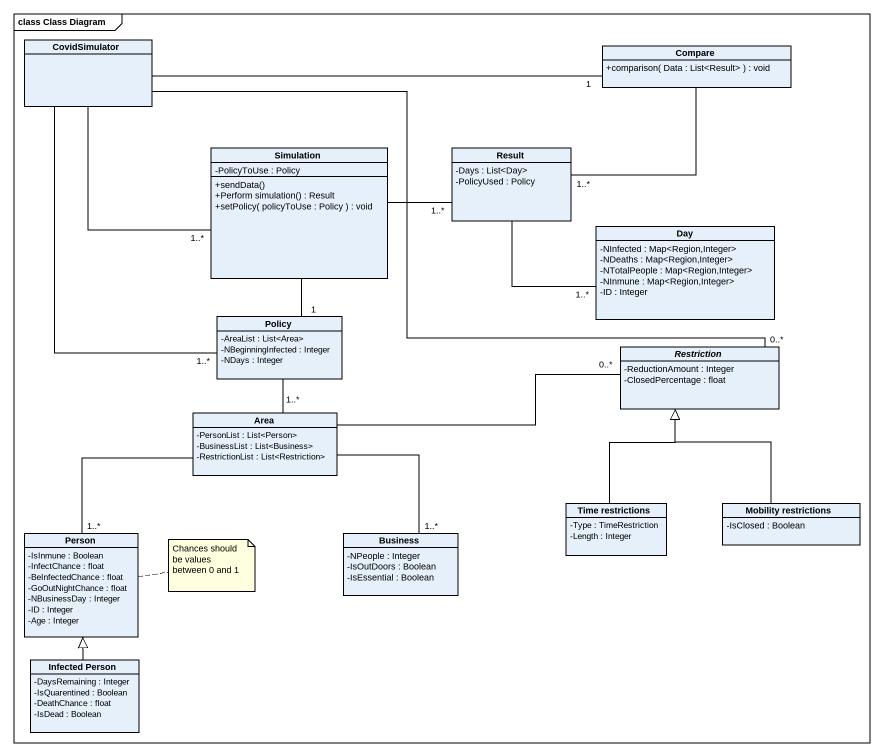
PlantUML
@startuml
mainframe class Class Diagram
hide circle
hide empty members
skinparam classAttributeIconSize 0
class CovidSimulator
class Compare {
  +comparison( Data : List<Result> ) : void
}
class Simulation {
  -PolicyToUse : Policy
  +sendData()
  +Perform simulation() : Result
  +setPolicy( policyToUse : Policy ) : void
}
class Result {
  -Days : List<Day>
  -PolicyUsed : Policy
}
class Day {
  -NInfected : Map<Region,Integer>
  -NDeaths : Map<Region,Integer>
  -NTotalPeople : Map<Region,Integer>
  -NInmune : Map<Region,Integer>
  -ID : Integer
}
class Policy {
  -AreaList : List<Area>
  -NBeginningInfected : Integer
  -NDays : Integer
}
abstract class Restriction {
  -ReductionAmount : Integer
  -ClosedPercentage : float
}
class Area {
  -PersonList : List<Person>
  -BusinessList : List<Business>
  -RestrictionList : List<Restriction>
}
class "Time restrictions" as Time_restrictions {
  -Type : TimeRestriction
  -Length : Integer
}
class "Mobility restrictions" as Mobility_restrictions {
  -IsClosed : Boolean
}
class "Person" as Person_ {
  -IsInmune : Boolean
  -InfectChance : float
  -BeInfectedChance : float
  -GoOutNightChance : float
  -NBusinessDay : Integer
  -ID : Integer
  -Age : Integer
}
class Business {
  -NPeople : Integer
  -IsOutDoors : Boolean
  -IsEssential : Boolean
}
class "Infected Person" as Infected_Person {
  -DaysRemaining : Integer
  -IsQuarentined : Boolean
  -DeathChance : float
  -IsDead : Boolean
}
CovidSimulator -right- "1" Compare
CovidSimulator -- "1..*" Simulation
CovidSimulator -- "1..*" Policy
CovidSimulator -right- "0..*" Restriction
Compare -- "1..*" Result
Simulation -right- "1..*" Result
Simulation -- "1" Policy
Result -right- "1..*" Day
Policy "1..*" -- Area
Area "0..*" -right- Restriction
Area -- "1..*" Person_
Area -- "1..*" Business
Time_restrictions -up-|> Restriction
Mobility_restrictions -up-|> Restriction
Infected_Person -up-|> Person_
note right of Person_ : Chances should be values between 0 and 1
@enduml
